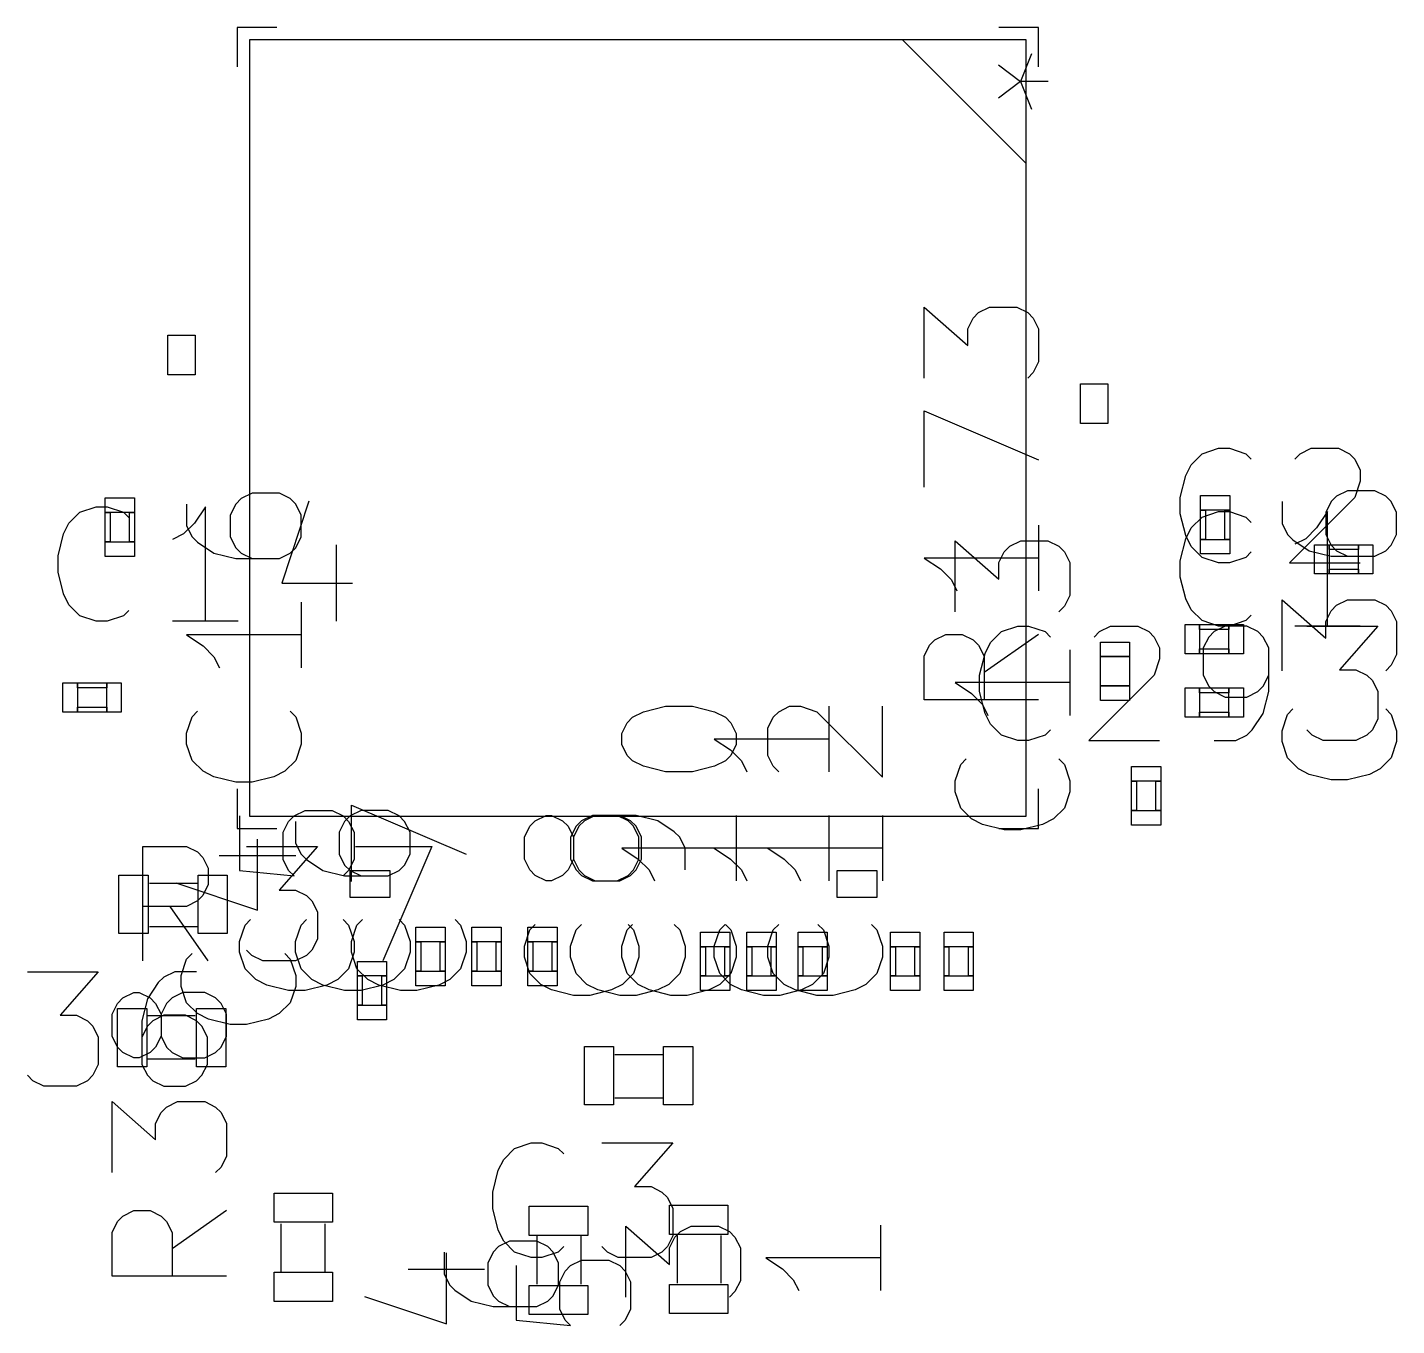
# Model space of a CAD drawing. Header units: millimetres. Extents: x -1 to 260, y -75 to 300.
# Drawn here: x 52.33 to 66.39, y 150.03 to 163.36 of the extents above; entities that cross this region are included whole.
import ezdxf

# ---------------------------------------------------------------- set-up
doc = ezdxf.new("R2010")
doc.units = ezdxf.units.MM
doc.layers.add('F.Fab', color=9, linetype='CONTINUOUS', true_color=0xafafaf)
doc.layers.add('F.Silkscreen', color=41, linetype='CONTINUOUS', true_color=0xf2eda1)

msp = doc.modelspace()

# ---------------------------------------------------------------- linework, layer by layer
at = {"layer": 'F.Fab', "linetype": 'CONTINUOUS'}
for p, q in [((54.6122, 163.2378), (54.6122, 155.2622)), ((62.5878, 163.2378), (54.6122, 163.2378)), ((55.5012, 163.2378), (55.1964, 163.2378)), ((56.0092, 163.2378), (55.7044, 163.2378)), ((56.4918, 163.2378), (56.2124, 163.2378)), ((56.9998, 163.2378), (56.695, 163.2378)), ((57.5078, 163.2378), (57.203, 163.2378)), ((57.9904, 163.2378), (57.711, 163.2378)), ((58.4984, 163.2378), (58.1936, 163.2378)), ((59.0064, 163.2378), (58.7016, 163.2378)), ((59.489, 163.2378), (59.2096, 163.2378)), ((59.997, 163.2378), (59.6922, 163.2378)), ((60.505, 163.2378), (60.2002, 163.2378)), ((60.9876, 163.2378), (60.7082, 163.2378)), ((61.4956, 163.2378), (61.1908, 163.2378)), ((61.3178, 163.2378), (62.5878, 161.9678)), ((62.0036, 163.2378), (61.6988, 163.2378)), ((62.5878, 155.2622), (62.5878, 163.2378)), ((62.643518, 163.093326), (62.529823, 162.809088)), ((62.302432, 162.97963), (62.529823, 162.809088)), ((62.529823, 162.809088), (62.302432, 162.638545)), ((62.814061, 162.809088), (62.529823, 162.809088)), ((62.529823, 162.809088), (62.643518, 162.524849)), ((54.6122, 162.6536), (54.6122, 162.3488)), ((62.5878, 162.3488), (62.5878, 162.6536)), ((54.6122, 162.1456), (54.6122, 161.8408)), ((62.5878, 161.8408), (62.5878, 162.1456)), ((54.6122, 161.6376), (54.6122, 161.3582)), ((62.5878, 161.3582), (62.5878, 161.6376)), ((54.6122, 161.155), (54.6122, 160.8502)), ((62.5878, 160.8502), (62.5878, 161.155)), ((54.6122, 160.647), (54.6122, 160.3422)), ((62.5878, 160.3422), (62.5878, 160.647)), ((54.6122, 160.139), (54.6122, 159.8596)), ((62.5878, 159.8596), (62.5878, 160.139)), ((54.6122, 159.6564), (54.6122, 159.3516)), ((62.5878, 159.3516), (62.5878, 159.6564)), ((54.6122, 159.1484), (54.6122, 158.8436)), ((62.5878, 158.8436), (62.5878, 159.1484)), ((54.6122, 158.6404), (54.6122, 158.361)), ((62.5878, 158.361), (62.5878, 158.6404)), ((53.13, 158.38), (53.13, 158.53)), ((53.13, 158.53), (53.43, 158.53)), ((53.43, 158.53), (53.43, 158.38)), ((64.38, 158.405), (64.38, 158.555)), ((64.38, 158.555), (64.68, 158.555)), ((64.68, 158.555), (64.68, 158.405)), ((53.43, 158.38), (53.13, 158.38)), ((53.13, 158.08), (53.13, 158.38)), ((53.13, 158.38), (53.18, 158.38)), ((53.18, 158.38), (53.18, 158.08)), ((53.38, 158.08), (53.38, 158.38)), ((53.38, 158.38), (53.43, 158.38)), ((53.43, 158.38), (53.43, 158.08)), ((64.68, 158.405), (64.38, 158.405)), ((64.38, 158.105), (64.38, 158.405)), ((64.38, 158.405), (64.43, 158.405)), ((64.43, 158.405), (64.43, 158.105)), ((64.63, 158.105), (64.63, 158.405)), ((64.63, 158.405), (64.68, 158.405)), ((64.68, 158.405), (64.68, 158.105)), ((53.18, 158.08), (53.13, 158.08)), ((53.13, 157.93), (53.13, 158.08)), ((53.13, 158.08), (53.43, 158.08)), ((53.43, 158.08), (53.38, 158.08)), ((53.43, 158.08), (53.43, 157.93)), ((54.6122, 158.1578), (54.6122, 157.853)), ((62.5878, 157.853), (62.5878, 158.1578)), ((64.43, 158.105), (64.38, 158.105)), ((64.38, 157.955), (64.38, 158.105)), ((64.38, 158.105), (64.68, 158.105)), ((64.68, 158.105), (64.63, 158.105)), ((64.68, 158.105), (64.68, 157.955)), ((53.43, 157.93), (53.13, 157.93)), ((64.68, 157.955), (64.38, 157.955)), ((65.55, 157.75), (65.55, 158.05)), ((65.55, 158.05), (65.7, 158.05)), ((65.7, 158.05), (65.7, 157.75)), ((65.7, 158), (65.7, 158.05)), ((65.7, 158.05), (66, 158.05)), ((66, 158), (65.7, 158)), ((66, 158.05), (66, 158)), ((66, 157.75), (66, 158.05)), ((66, 158.05), (66.15, 158.05)), ((66.15, 158.05), (66.15, 157.75)), ((65.7, 157.75), (65.7, 157.8)), ((65.7, 157.8), (66, 157.8)), ((66, 157.8), (66, 157.75)), ((54.6122, 157.6498), (54.6122, 157.345)), ((62.5878, 157.345), (62.5878, 157.6498)), ((65.7, 157.75), (65.55, 157.75)), ((66, 157.75), (65.7, 157.75)), ((66.15, 157.75), (66, 157.75)), ((64.22, 156.93), (64.22, 157.23)), ((64.22, 157.23), (64.37, 157.23)), ((64.37, 157.23), (64.37, 156.93)), ((64.37, 157.18), (64.37, 157.23)), ((64.37, 157.23), (64.67, 157.23)), ((64.67, 157.23), (64.67, 157.18)), ((64.67, 156.93), (64.67, 157.23)), ((64.67, 157.23), (64.82, 157.23)), ((64.82, 157.23), (64.82, 156.93)), ((54.6122, 157.1418), (54.6122, 156.8624)), ((62.5878, 156.8624), (62.5878, 157.1418)), ((64.67, 157.18), (64.37, 157.18)), ((63.35, 156.9), (63.35, 157.05)), ((63.35, 157.05), (63.65, 157.05)), ((63.65, 157.05), (63.65, 156.9)), ((64.37, 156.93), (64.37, 156.98)), ((64.37, 156.98), (64.67, 156.98)), ((64.67, 156.98), (64.67, 156.93)), ((63.65, 156.9), (63.35, 156.9)), ((64.37, 156.93), (64.22, 156.93)), ((64.67, 156.93), (64.37, 156.93)), ((64.82, 156.93), (64.67, 156.93)), ((54.6122, 156.6592), (54.6122, 156.3544)), ((62.5878, 156.3544), (62.5878, 156.6592)), ((52.695, 156.33), (52.695, 156.63)), ((52.695, 156.63), (52.845, 156.63)), ((52.845, 156.63), (52.845, 156.33)), ((52.845, 156.58), (52.845, 156.63)), ((52.845, 156.63), (53.145, 156.63)), ((53.145, 156.58), (52.845, 156.58)), ((53.145, 156.63), (53.145, 156.58)), ((53.145, 156.33), (53.145, 156.63)), ((53.145, 156.63), (53.295, 156.63)), ((53.295, 156.63), (53.295, 156.33)), ((63.35, 156.45), (63.35, 156.6)), ((63.35, 156.6), (63.65, 156.6)), ((63.65, 156.6), (63.65, 156.45)), ((64.22, 156.28), (64.22, 156.58)), ((64.22, 156.58), (64.37, 156.58)), ((64.37, 156.58), (64.37, 156.28)), ((64.37, 156.53), (64.37, 156.58)), ((64.37, 156.58), (64.67, 156.58)), ((64.67, 156.53), (64.37, 156.53)), ((64.67, 156.58), (64.67, 156.53)), ((64.67, 156.28), (64.67, 156.58)), ((64.67, 156.58), (64.82, 156.58)), ((64.82, 156.58), (64.82, 156.28)), ((52.845, 156.33), (52.845, 156.38)), ((52.845, 156.38), (53.145, 156.38)), ((53.145, 156.38), (53.145, 156.33)), ((63.65, 156.45), (63.35, 156.45)), ((52.845, 156.33), (52.695, 156.33)), ((53.145, 156.33), (52.845, 156.33)), ((53.295, 156.33), (53.145, 156.33)), ((64.37, 156.28), (64.22, 156.28)), ((64.37, 156.28), (64.37, 156.33)), ((64.37, 156.33), (64.67, 156.33)), ((64.67, 156.28), (64.37, 156.28)), ((64.67, 156.33), (64.67, 156.28)), ((64.82, 156.28), (64.67, 156.28)), ((54.6122, 156.1512), (54.6122, 155.8464)), ((62.5878, 155.8464), (62.5878, 156.1512)), ((63.67, 155.62), (63.67, 155.77)), ((63.67, 155.77), (63.97, 155.77)), ((63.97, 155.77), (63.97, 155.62)), ((63.67, 155.32), (63.67, 155.62)), ((63.67, 155.62), (63.72, 155.62)), ((63.97, 155.62), (63.67, 155.62)), ((63.72, 155.62), (63.72, 155.32)), ((63.92, 155.32), (63.92, 155.62)), ((63.92, 155.62), (63.97, 155.62)), ((63.97, 155.62), (63.97, 155.32)), ((54.6122, 155.2622), (62.5878, 155.2622)), ((55.1964, 155.2622), (55.5012, 155.2622)), ((55.7044, 155.2622), (56.0092, 155.2622)), ((56.2124, 155.2622), (56.4918, 155.2622)), ((56.695, 155.2622), (56.9998, 155.2622)), ((57.203, 155.2622), (57.5078, 155.2622)), ((57.711, 155.2622), (57.9904, 155.2622)), ((58.1936, 155.2622), (58.4984, 155.2622)), ((58.7016, 155.2622), (59.0064, 155.2622)), ((59.2096, 155.2622), (59.489, 155.2622)), ((59.6922, 155.2622), (59.997, 155.2622)), ((60.2002, 155.2622), (60.505, 155.2622)), ((60.7082, 155.2622), (60.9876, 155.2622)), ((61.1908, 155.2622), (61.4956, 155.2622)), ((61.6988, 155.2622), (62.0036, 155.2622)), ((63.72, 155.32), (63.67, 155.32)), ((63.67, 155.17), (63.67, 155.32)), ((63.67, 155.32), (63.97, 155.32)), ((63.97, 155.32), (63.92, 155.32)), ((63.97, 155.32), (63.97, 155.17)), ((63.97, 155.17), (63.67, 155.17)), ((53.2712, 154.0549), (53.2712, 154.6548)), ((53.2712, 154.6548), (53.5712, 154.6548)), ((53.5712, 154.6548), (53.5712, 154.0549)), ((53.585, 154.574), (54.075, 154.574)), ((54.084, 154.0549), (54.084, 154.6548)), ((54.084, 154.6548), (54.384, 154.6548)), ((54.384, 154.6548), (54.384, 154.0549)), ((54.075, 154.126), (53.585, 154.126)), ((53.5712, 154.0549), (53.2712, 154.0549)), ((54.384, 154.0549), (54.084, 154.0549)), ((56.32, 153.97), (56.32, 154.12)), ((56.32, 154.12), (56.62, 154.12)), ((56.62, 154.12), (56.62, 153.97)), ((56.895, 153.97), (56.895, 154.12)), ((56.895, 154.12), (57.195, 154.12)), ((57.195, 154.12), (57.195, 153.97)), ((57.47, 153.97), (57.47, 154.12)), ((57.47, 154.12), (57.77, 154.12)), ((57.77, 154.12), (57.77, 153.97)), ((59.245, 153.92), (59.245, 154.07)), ((59.245, 154.07), (59.545, 154.07)), ((59.545, 154.07), (59.545, 153.92)), ((59.72, 153.92), (59.72, 154.07)), ((59.72, 154.07), (60.02, 154.07)), ((60.02, 154.07), (60.02, 153.92)), ((60.245, 153.92), (60.245, 154.07)), ((60.245, 154.07), (60.545, 154.07)), ((60.545, 154.07), (60.545, 153.92)), ((61.195, 153.92), (61.195, 154.07)), ((61.195, 154.07), (61.495, 154.07)), ((61.495, 154.07), (61.495, 153.92)), ((61.745, 153.92), (61.745, 154.07)), ((61.745, 154.07), (62.045, 154.07)), ((62.045, 154.07), (62.045, 153.92)), ((56.32, 153.67), (56.32, 153.97)), ((56.32, 153.97), (56.37, 153.97)), ((56.62, 153.97), (56.32, 153.97)), ((56.37, 153.97), (56.37, 153.67)), ((56.57, 153.67), (56.57, 153.97)), ((56.57, 153.97), (56.62, 153.97)), ((56.62, 153.97), (56.62, 153.67)), ((56.895, 153.67), (56.895, 153.97)), ((56.895, 153.97), (56.945, 153.97)), ((57.195, 153.97), (56.895, 153.97)), ((56.945, 153.97), (56.945, 153.67)), ((57.145, 153.67), (57.145, 153.97)), ((57.145, 153.97), (57.195, 153.97)), ((57.195, 153.97), (57.195, 153.67)), ((57.47, 153.67), (57.47, 153.97)), ((57.47, 153.97), (57.52, 153.97)), ((57.77, 153.97), (57.47, 153.97)), ((57.52, 153.97), (57.52, 153.67)), ((57.72, 153.67), (57.72, 153.97)), ((57.72, 153.97), (57.77, 153.97)), ((57.77, 153.97), (57.77, 153.67)), ((59.245, 153.62), (59.245, 153.92)), ((59.245, 153.92), (59.295, 153.92)), ((59.545, 153.92), (59.245, 153.92)), ((59.295, 153.92), (59.295, 153.62)), ((59.495, 153.62), (59.495, 153.92)), ((59.495, 153.92), (59.545, 153.92)), ((59.545, 153.92), (59.545, 153.62)), ((59.72, 153.62), (59.72, 153.92)), ((59.72, 153.92), (59.77, 153.92)), ((60.02, 153.92), (59.72, 153.92)), ((59.77, 153.92), (59.77, 153.62)), ((59.97, 153.62), (59.97, 153.92)), ((59.97, 153.92), (60.02, 153.92)), ((60.02, 153.92), (60.02, 153.62)), ((60.245, 153.62), (60.245, 153.92)), ((60.245, 153.92), (60.295, 153.92)), ((60.545, 153.92), (60.245, 153.92)), ((60.295, 153.92), (60.295, 153.62)), ((60.495, 153.62), (60.495, 153.92)), ((60.495, 153.92), (60.545, 153.92)), ((60.545, 153.92), (60.545, 153.62)), ((61.195, 153.62), (61.195, 153.92)), ((61.195, 153.92), (61.245, 153.92)), ((61.495, 153.92), (61.195, 153.92)), ((61.245, 153.92), (61.245, 153.62)), ((61.445, 153.62), (61.445, 153.92)), ((61.445, 153.92), (61.495, 153.92)), ((61.495, 153.92), (61.495, 153.62)), ((61.745, 153.62), (61.745, 153.92)), ((61.745, 153.92), (61.795, 153.92)), ((62.045, 153.92), (61.745, 153.92)), ((61.795, 153.92), (61.795, 153.62)), ((61.995, 153.62), (61.995, 153.92)), ((61.995, 153.92), (62.045, 153.92)), ((62.045, 153.92), (62.045, 153.62)), ((55.72, 153.62), (55.72, 153.77)), ((55.72, 153.77), (56.02, 153.77)), ((56.02, 153.77), (56.02, 153.62)), ((55.72, 153.32), (55.72, 153.62)), ((55.72, 153.62), (55.77, 153.62)), ((56.02, 153.62), (55.72, 153.62)), ((55.77, 153.62), (55.77, 153.32)), ((55.97, 153.32), (55.97, 153.62)), ((55.97, 153.62), (56.02, 153.62)), ((56.02, 153.62), (56.02, 153.32)), ((56.37, 153.67), (56.32, 153.67)), ((56.32, 153.52), (56.32, 153.67)), ((56.32, 153.67), (56.62, 153.67)), ((56.62, 153.67), (56.57, 153.67)), ((56.62, 153.67), (56.62, 153.52)), ((56.945, 153.67), (56.895, 153.67)), ((56.895, 153.52), (56.895, 153.67)), ((56.895, 153.67), (57.195, 153.67)), ((57.195, 153.67), (57.145, 153.67)), ((57.195, 153.67), (57.195, 153.52)), ((57.52, 153.67), (57.47, 153.67)), ((57.47, 153.52), (57.47, 153.67)), ((57.47, 153.67), (57.77, 153.67)), ((57.77, 153.67), (57.72, 153.67)), ((57.77, 153.67), (57.77, 153.52)), ((59.295, 153.62), (59.245, 153.62)), ((59.245, 153.47), (59.245, 153.62)), ((59.245, 153.62), (59.545, 153.62)), ((59.545, 153.62), (59.495, 153.62)), ((59.545, 153.62), (59.545, 153.47)), ((59.77, 153.62), (59.72, 153.62)), ((59.72, 153.47), (59.72, 153.62)), ((59.72, 153.62), (60.02, 153.62)), ((60.02, 153.62), (59.97, 153.62)), ((60.02, 153.62), (60.02, 153.47)), ((60.295, 153.62), (60.245, 153.62)), ((60.245, 153.47), (60.245, 153.62)), ((60.245, 153.62), (60.545, 153.62)), ((60.545, 153.62), (60.495, 153.62)), ((60.545, 153.62), (60.545, 153.47)), ((61.245, 153.62), (61.195, 153.62)), ((61.195, 153.47), (61.195, 153.62)), ((61.195, 153.62), (61.495, 153.62)), ((61.495, 153.62), (61.445, 153.62)), ((61.495, 153.62), (61.495, 153.47)), ((61.795, 153.62), (61.745, 153.62)), ((61.745, 153.47), (61.745, 153.62)), ((61.745, 153.62), (62.045, 153.62)), ((62.045, 153.62), (61.995, 153.62)), ((62.045, 153.62), (62.045, 153.47)), ((56.62, 153.52), (56.32, 153.52)), ((57.195, 153.52), (56.895, 153.52)), ((57.77, 153.52), (57.47, 153.52)), ((59.545, 153.47), (59.245, 153.47)), ((60.02, 153.47), (59.72, 153.47)), ((60.545, 153.47), (60.245, 153.47)), ((61.495, 153.47), (61.195, 153.47)), ((62.045, 153.47), (61.745, 153.47)), ((53.256, 152.6852), (53.256, 153.2851)), ((53.256, 153.2851), (53.556, 153.2851)), ((53.556, 153.2851), (53.556, 152.6852)), ((54.0688, 152.6852), (54.0688, 153.2851)), ((54.0688, 153.2851), (54.3688, 153.2851)), ((54.3688, 153.2851), (54.3688, 152.6852)), ((55.77, 153.32), (55.72, 153.32)), ((55.72, 153.17), (55.72, 153.32)), ((55.72, 153.32), (56.02, 153.32)), ((56.02, 153.32), (55.97, 153.32)), ((56.02, 153.32), (56.02, 153.17)), ((53.565, 153.214), (54.055, 153.214)), ((56.02, 153.17), (55.72, 153.17)), ((58.0512, 152.2949), (58.0512, 152.8948)), ((58.0512, 152.8948), (58.3512, 152.8948)), ((58.3512, 152.8948), (58.3512, 152.2949)), ((58.864, 152.2949), (58.864, 152.8948)), ((58.864, 152.8948), (59.164, 152.8948)), ((59.164, 152.8948), (59.164, 152.2949)), ((54.055, 152.766), (53.565, 152.766)), ((58.365, 152.814), (58.855, 152.814)), ((53.556, 152.6852), (53.256, 152.6852)), ((54.3688, 152.6852), (54.0688, 152.6852)), ((58.3512, 152.2949), (58.0512, 152.2949)), ((58.855, 152.366), (58.365, 152.366)), ((59.164, 152.2949), (58.864, 152.2949)), ((54.8649, 151.0888), (54.8649, 151.3888)), ((54.8649, 151.3888), (55.4648, 151.3888)), ((55.4648, 151.3888), (55.4648, 151.0888)), ((57.4852, 150.954), (57.4852, 151.254)), ((57.4852, 151.254), (58.0851, 151.254)), ((58.0851, 151.254), (58.0851, 150.954)), ((58.9252, 150.964), (58.9252, 151.264)), ((58.9252, 151.264), (59.5251, 151.264)), ((59.5251, 151.264), (59.5251, 150.964)), ((55.4648, 151.0888), (54.8649, 151.0888)), ((54.936, 150.585), (54.936, 151.075)), ((55.384, 151.075), (55.384, 150.585)), ((58.0851, 150.954), (57.4852, 150.954)), ((57.566, 150.455), (57.566, 150.945)), ((58.014, 150.945), (58.014, 150.455)), ((59.5251, 150.964), (58.9252, 150.964)), ((59.006, 150.465), (59.006, 150.955)), ((59.454, 150.955), (59.454, 150.465)), ((54.8649, 150.276), (54.8649, 150.576)), ((54.8649, 150.576), (55.4648, 150.576)), ((55.4648, 150.576), (55.4648, 150.276)), ((57.4852, 150.1412), (57.4852, 150.4412)), ((57.4852, 150.4412), (58.0851, 150.4412)), ((58.0851, 150.4412), (58.0851, 150.1412)), ((58.9252, 150.1512), (58.9252, 150.4512)), ((58.9252, 150.4512), (59.5251, 150.4512)), ((59.5251, 150.4512), (59.5251, 150.1512)), ((55.4648, 150.276), (54.8649, 150.276)), ((58.0851, 150.1412), (57.4852, 150.1412)), ((59.5251, 150.1512), (58.9252, 150.1512))]:
    msp.add_line(p, q, dxfattribs=at)
at = {"layer": 'F.Silkscreen', "linetype": 'CONTINUOUS'}
for p, q in [((54.4852, 163.3648), (54.4852, 162.9584)), ((54.8916, 163.3648), (54.4852, 163.3648)), ((62.7148, 163.3648), (62.3084, 163.3648)), ((62.7148, 162.9584), (62.7148, 163.3648)), ((61.539627, 159.762103), (61.539627, 160.49043)), ((61.539627, 160.49043), (61.987828, 160.098254)), ((62.099878, 160.434405), (62.211928, 160.49043)), ((62.211928, 160.49043), (62.492054, 160.49043)), ((62.492054, 160.49043), (62.604104, 160.434405)), ((61.987828, 160.266329), (62.043853, 160.37838)), ((62.043853, 160.37838), (62.099878, 160.434405)), ((62.604104, 160.434405), (62.66013, 160.37838)), ((62.66013, 160.37838), (62.716155, 160.266329)), ((53.7745, 159.7968), (53.7745, 160.2032)), ((53.7745, 160.2032), (54.0539, 160.2032)), ((54.0539, 160.2032), (54.0539, 159.7968)), ((61.987828, 160.098254), (61.987828, 160.266329)), ((62.716155, 160.266329), (62.716155, 159.930178)), ((62.716155, 159.930178), (62.66013, 159.818128)), ((54.0539, 159.7968), (53.7745, 159.7968)), ((62.66013, 159.818128), (62.604104, 159.762103)), ((63.1461, 159.2968), (63.1461, 159.7032)), ((63.1461, 159.7032), (63.4255, 159.7032)), ((63.4255, 159.7032), (63.4255, 159.2968)), ((61.539627, 158.6416), (61.539627, 159.425952)), ((61.539627, 159.425952), (62.716155, 158.921726)), ((63.4255, 159.2968), (63.1461, 159.2968)), ((64.282644, 158.872297), (64.394695, 158.984347)), ((64.394695, 158.984347), (64.56277, 159.040372)), ((64.56277, 159.040372), (64.67482, 159.040372)), ((64.67482, 159.040372), (64.842896, 158.984347)), ((64.842896, 158.984347), (64.898921, 158.928322)), ((65.347122, 158.928322), (65.403147, 158.984347)), ((65.403147, 158.984347), (65.515198, 159.040372)), ((65.515198, 159.040372), (65.795323, 159.040372)), ((65.795323, 159.040372), (65.907374, 158.984347)), ((65.907374, 158.984347), (65.963399, 158.928322)), ((65.963399, 158.928322), (66.019424, 158.816272)), ((64.226619, 158.760247), (64.282644, 158.872297)), ((66.019424, 158.816272), (66.019424, 158.704222)), ((64.170594, 158.536146), (64.226619, 158.760247)), ((66.019424, 158.704222), (65.963399, 158.536146)), ((54.526415, 158.52338), (54.47039, 158.467355)), ((54.638465, 158.579405), (54.526415, 158.52338)), ((54.918591, 158.579405), (54.638465, 158.579405)), ((55.030641, 158.52338), (54.918591, 158.579405)), ((55.222751, 158.496398), (54.942625, 157.65602)), ((55.086667, 158.467355), (55.030641, 158.52338)), ((64.170594, 158.368071), (64.170594, 158.536146)), ((65.216164, 158.492355), (65.216164, 158.268254)), ((65.963399, 158.536146), (65.291097, 157.863844)), ((65.72039, 158.492355), (65.664365, 158.380304)), ((65.776415, 158.54838), (65.72039, 158.492355)), ((65.888465, 158.604405), (65.776415, 158.54838)), ((66.168591, 158.604405), (65.888465, 158.604405)), ((66.280641, 158.54838), (66.168591, 158.604405)), ((66.336667, 158.492355), (66.280641, 158.54838)), ((66.392692, 158.380304), (66.336667, 158.492355)), ((52.757644, 158.272297), (52.869695, 158.384347)), ((52.869695, 158.384347), (53.03777, 158.440372)), ((53.03777, 158.440372), (53.14982, 158.440372)), ((53.14982, 158.440372), (53.317896, 158.384347)), ((53.317896, 158.384347), (53.373921, 158.328322)), ((53.966164, 158.467355), (53.966164, 158.243254)), ((54.158273, 158.440372), (54.046223, 158.272297)), ((54.158273, 157.263844), (54.158273, 158.440372)), ((54.47039, 158.467355), (54.414365, 158.355304)), ((54.414365, 158.355304), (54.414365, 158.131204)), ((55.142692, 158.355304), (55.086667, 158.467355)), ((55.142692, 158.131204), (55.142692, 158.355304)), ((64.226619, 158.14397), (64.170594, 158.368071)), ((64.394695, 158.334347), (64.56277, 158.390372)), ((64.56277, 158.390372), (64.67482, 158.390372)), ((64.67482, 158.390372), (64.842896, 158.334347)), ((65.683273, 158.390372), (65.571223, 158.222297)), ((65.664365, 158.380304), (65.664365, 158.156204)), ((65.683273, 157.213844), (65.683273, 158.390372)), ((66.392692, 158.156204), (66.392692, 158.380304)), ((52.701619, 158.160247), (52.757644, 158.272297)), ((54.046223, 158.272297), (53.934172, 158.160247)), ((53.966164, 158.243254), (54.022189, 158.131204)), ((62.716155, 158.249424), (62.716155, 157.577122)), ((64.226619, 158.110247), (64.282644, 158.222297)), ((64.282644, 158.222297), (64.394695, 158.334347)), ((64.842896, 158.334347), (64.898921, 158.278322)), ((65.216164, 158.268254), (65.272189, 158.156204)), ((65.571223, 158.222297), (65.459172, 158.110247)), ((52.645594, 157.936146), (52.701619, 158.160247)), ((53.934172, 158.160247), (53.822122, 158.104222)), ((54.022189, 158.131204), (54.078214, 158.075179)), ((54.078214, 158.075179), (54.246289, 157.963128)), ((54.414365, 158.131204), (54.47039, 158.019153)), ((55.086667, 158.019153), (55.142692, 158.131204)), ((61.859627, 157.3616), (61.859627, 158.089927)), ((61.859627, 158.089927), (62.307828, 157.697751)), ((62.419878, 158.033902), (62.531928, 158.089927)), ((62.531928, 158.089927), (62.812054, 158.089927)), ((62.812054, 158.089927), (62.924104, 158.033902)), ((64.170594, 157.886146), (64.226619, 158.110247)), ((64.282644, 158.03192), (64.226619, 158.14397)), ((65.272189, 158.156204), (65.328214, 158.100179)), ((65.328214, 158.100179), (65.496289, 157.988128)), ((65.459172, 158.110247), (65.347122, 158.054222)), ((65.664365, 158.156204), (65.72039, 158.044153)), ((66.336667, 158.044153), (66.392692, 158.156204)), ((52.645594, 157.768071), (52.645594, 157.936146)), ((54.246289, 157.963128), (54.47039, 157.907103)), ((54.47039, 158.019153), (54.526415, 157.963128)), ((54.526415, 157.963128), (54.638465, 157.907103)), ((54.918591, 157.907103), (55.030641, 157.963128)), ((55.030641, 157.963128), (55.086667, 158.019153)), ((55.502877, 158.048196), (55.502877, 157.263844)), ((62.307828, 157.865826), (62.363853, 157.977877)), ((62.363853, 157.977877), (62.419878, 158.033902)), ((62.924104, 158.033902), (62.98013, 157.977877)), ((62.98013, 157.977877), (63.036155, 157.865826)), ((64.394695, 157.91987), (64.282644, 158.03192)), ((64.56277, 157.863844), (64.394695, 157.91987)), ((64.842896, 157.91987), (64.67482, 157.863844)), ((64.898921, 157.975895), (64.842896, 157.91987)), ((65.496289, 157.988128), (65.72039, 157.932103)), ((65.72039, 158.044153), (65.776415, 157.988128)), ((65.72039, 157.932103), (66.168591, 157.932103)), ((65.776415, 157.988128), (65.888465, 157.932103)), ((66.168591, 157.932103), (66.280641, 157.988128)), ((66.280641, 157.988128), (66.336667, 158.044153)), ((54.47039, 157.907103), (54.918591, 157.907103)), ((62.716155, 157.913273), (61.539627, 157.913273)), ((61.539627, 157.913273), (61.707702, 157.801223)), ((61.707702, 157.801223), (61.819752, 157.689172)), ((62.307828, 157.697751), (62.307828, 157.865826)), ((63.036155, 157.865826), (63.036155, 157.529675)), ((64.170594, 157.718071), (64.170594, 157.886146)), ((64.67482, 157.863844), (64.56277, 157.863844)), ((65.291097, 157.863844), (66.019424, 157.863844)), ((52.701619, 157.54397), (52.645594, 157.768071)), ((54.942625, 157.65602), (55.670952, 157.65602)), ((61.819752, 157.689172), (61.875778, 157.577122)), ((64.226619, 157.49397), (64.170594, 157.718071)), ((52.757644, 157.43192), (52.701619, 157.54397)), ((63.036155, 157.529675), (62.98013, 157.417625)), ((52.869695, 157.31987), (52.757644, 157.43192)), ((53.373921, 157.375895), (53.317896, 157.31987)), ((55.142692, 157.458902), (55.142692, 156.7866)), ((62.98013, 157.417625), (62.924104, 157.3616)), ((64.282644, 157.38192), (64.226619, 157.49397)), ((64.394695, 157.26987), (64.282644, 157.38192)), ((65.216164, 156.755575), (65.216164, 157.483902)), ((65.216164, 157.483902), (65.664365, 157.091726)), ((65.664365, 157.259801), (65.72039, 157.371852)), ((65.72039, 157.371852), (65.776415, 157.427877)), ((65.776415, 157.427877), (65.888465, 157.483902)), ((65.888465, 157.483902), (66.168591, 157.483902)), ((66.168591, 157.483902), (66.280641, 157.427877)), ((66.280641, 157.427877), (66.336667, 157.371852)), ((66.336667, 157.371852), (66.392692, 157.259801)), ((53.03777, 157.263844), (52.869695, 157.31987)), ((53.14982, 157.263844), (53.03777, 157.263844)), ((53.317896, 157.31987), (53.14982, 157.263844)), ((54.494424, 157.263844), (53.822122, 157.263844)), ((64.56277, 157.213844), (64.394695, 157.26987)), ((64.842896, 157.26987), (64.67482, 157.213844)), ((64.898921, 157.325895), (64.842896, 157.26987)), ((65.664365, 157.091726), (65.664365, 157.259801)), ((66.392692, 157.259801), (66.392692, 156.92365)), ((55.142692, 157.122751), (53.966164, 157.122751)), ((53.966164, 157.122751), (54.134239, 157.010701)), ((61.651677, 157.072896), (61.763727, 157.128921)), ((61.763727, 157.128921), (61.931803, 157.128921)), ((61.931803, 157.128921), (62.043853, 157.072896)), ((62.716155, 157.128921), (62.155903, 156.736745)), ((62.221619, 157.04576), (62.33367, 157.15781)), ((62.33367, 157.15781), (62.501745, 157.213835)), ((62.501745, 157.213835), (62.613795, 157.213835)), ((62.613795, 157.213835), (62.781871, 157.15781)), ((62.781871, 157.15781), (62.837896, 157.101785)), ((63.286097, 157.101785), (63.342122, 157.15781)), ((63.342122, 157.15781), (63.454173, 157.213835)), ((63.454173, 157.213835), (63.734298, 157.213835)), ((63.734298, 157.213835), (63.846349, 157.15781)), ((63.846349, 157.15781), (63.902374, 157.101785)), ((63.902374, 157.101785), (63.958399, 156.989735)), ((64.462625, 157.101785), (64.4066, 156.989735)), ((64.51865, 157.15781), (64.462625, 157.101785)), ((64.630701, 157.213835), (64.51865, 157.15781)), ((64.67482, 157.213844), (64.56277, 157.213844)), ((64.854801, 157.213835), (64.630701, 157.213835)), ((64.966852, 157.15781), (64.854801, 157.213835)), ((65.022877, 157.101785), (64.966852, 157.15781)), ((65.078902, 156.989735), (65.022877, 157.101785)), ((66.019424, 157.213844), (65.347122, 157.213844)), ((65.471078, 157.213835), (66.199405, 157.213835)), ((66.199405, 157.213835), (65.807229, 156.765634)), ((54.134239, 157.010701), (54.246289, 156.89865)), ((61.539627, 156.90482), (61.595652, 157.016871)), ((61.595652, 157.016871), (61.651677, 157.072896)), ((62.043853, 157.072896), (62.099878, 157.016871)), ((62.099878, 157.016871), (62.155903, 156.90482)), ((62.109569, 156.709609), (62.165594, 156.93371)), ((62.165594, 156.93371), (62.221619, 157.04576)), ((63.036155, 156.969424), (63.036155, 156.297122)), ((63.958399, 156.989735), (63.958399, 156.877685)), ((64.4066, 156.989735), (64.4066, 156.709609)), ((65.078902, 156.541534), (65.078902, 156.989735)), ((54.246289, 156.89865), (54.302315, 156.7866)), ((61.539627, 156.456619), (61.539627, 156.90482)), ((62.155903, 156.90482), (62.155903, 156.456619)), ((63.35, 156.6), (63.35, 156.9)), ((63.35, 156.9), (63.65, 156.9)), ((63.65, 156.9), (63.65, 156.6)), ((63.958399, 156.877685), (63.902374, 156.709609)), ((66.336667, 156.8116), (66.280641, 156.755575)), ((66.392692, 156.92365), (66.336667, 156.8116)), ((62.109569, 156.541534), (62.109569, 156.709609)), ((63.902374, 156.709609), (63.230072, 156.037307)), ((64.4066, 156.709609), (64.462625, 156.597559)), ((65.022877, 156.597559), (65.078902, 156.709609)), ((65.807229, 156.765634), (65.975304, 156.765634)), ((65.975304, 156.765634), (66.087355, 156.709609)), ((66.087355, 156.709609), (66.14338, 156.653584)), ((66.14338, 156.653584), (66.199405, 156.541534)), ((63.036155, 156.633273), (61.859627, 156.633273)), ((61.859627, 156.633273), (62.027702, 156.521223)), ((62.027702, 156.521223), (62.139752, 156.409172)), ((62.165594, 156.317433), (62.109569, 156.541534)), ((63.65, 156.6), (63.35, 156.6)), ((64.462625, 156.597559), (64.51865, 156.541534)), ((64.51865, 156.541534), (64.630701, 156.485509)), ((64.854801, 156.485509), (64.966852, 156.541534)), ((64.966852, 156.541534), (65.022877, 156.597559)), ((65.022877, 156.317433), (65.078902, 156.541534)), ((66.199405, 156.541534), (66.199405, 156.261408)), ((58.658727, 156.333902), (58.882828, 156.389927)), ((58.882828, 156.389927), (59.162954, 156.389927)), ((59.162954, 156.389927), (59.387054, 156.333902)), ((60.046677, 156.333902), (60.158727, 156.389927)), ((60.158727, 156.389927), (60.270778, 156.389927)), ((60.270778, 156.389927), (60.438853, 156.333902)), ((60.561155, 156.389927), (60.561155, 155.717625)), ((61.111155, 155.6616), (61.111155, 156.389927)), ((62.716155, 156.456619), (61.539627, 156.456619)), ((62.139752, 156.409172), (62.195778, 156.297122)), ((64.630701, 156.485509), (64.854801, 156.485509)), ((53.966164, 156.114298), (54.022189, 156.282374)), ((54.022189, 156.282374), (54.078214, 156.338399)), ((55.030641, 156.338399), (55.086667, 156.282374)), ((55.086667, 156.282374), (55.142692, 156.114298)), ((58.490652, 156.221851), (58.546677, 156.277877)), ((58.546677, 156.277877), (58.658727, 156.333902)), ((59.387054, 156.333902), (59.499104, 156.277877)), ((59.499104, 156.277877), (59.55513, 156.221851)), ((59.934627, 156.165826), (59.990652, 156.277877)), ((59.990652, 156.277877), (60.046677, 156.333902)), ((60.438853, 156.333902), (61.111155, 155.6616)), ((62.221619, 156.205383), (62.165594, 156.317433)), ((64.910826, 156.149358), (65.022877, 156.317433)), ((65.216164, 156.139298), (65.272189, 156.307374)), ((65.272189, 156.307374), (65.328214, 156.363399)), ((66.199405, 156.261408), (66.14338, 156.149358)), ((66.280641, 156.363399), (66.336667, 156.307374)), ((66.336667, 156.307374), (66.392692, 156.139298)), ((53.966164, 156.002248), (53.966164, 156.114298)), ((55.142692, 156.114298), (55.142692, 156.002248)), ((58.434627, 156.109801), (58.490652, 156.221851)), ((58.434627, 155.997751), (58.434627, 156.109801)), ((59.55513, 156.221851), (59.611155, 156.109801)), ((59.611155, 156.109801), (59.611155, 155.997751)), ((59.934627, 155.885701), (59.934627, 156.165826)), ((62.33367, 156.093333), (62.221619, 156.205383)), ((62.501745, 156.037307), (62.33367, 156.093333)), ((62.781871, 156.093333), (62.613795, 156.037307)), ((62.837896, 156.149358), (62.781871, 156.093333)), ((64.742751, 156.037307), (64.854801, 156.093333)), ((64.854801, 156.093333), (64.910826, 156.149358)), ((65.216164, 156.027248), (65.216164, 156.139298)), ((65.527103, 156.093333), (65.471078, 156.149358)), ((65.639153, 156.037307), (65.527103, 156.093333)), ((66.087355, 156.093333), (65.975304, 156.037307)), ((66.14338, 156.149358), (66.087355, 156.093333)), ((66.392692, 156.139298), (66.392692, 156.027248)), ((54.022189, 155.834173), (53.966164, 156.002248)), ((55.142692, 156.002248), (55.086667, 155.834173)), ((58.490652, 155.885701), (58.434627, 155.997751)), ((60.561155, 156.053776), (59.384627, 156.053776)), ((59.384627, 156.053776), (59.552702, 155.941726)), ((59.611155, 155.997751), (59.55513, 155.885701)), ((62.613795, 156.037307), (62.501745, 156.037307)), ((63.230072, 156.037307), (63.958399, 156.037307)), ((64.51865, 156.037307), (64.742751, 156.037307)), ((65.272189, 155.859173), (65.216164, 156.027248)), ((65.975304, 156.037307), (65.639153, 156.037307)), ((66.392692, 156.027248), (66.336667, 155.859173)), ((54.134239, 155.722122), (54.022189, 155.834173)), ((55.086667, 155.834173), (54.974616, 155.722122)), ((58.546677, 155.829675), (58.490652, 155.885701)), ((58.658727, 155.77365), (58.546677, 155.829675)), ((59.499104, 155.829675), (59.387054, 155.77365)), ((59.55513, 155.885701), (59.499104, 155.829675)), ((59.552702, 155.941726), (59.664752, 155.829675)), ((59.664752, 155.829675), (59.720778, 155.717625)), ((59.990652, 155.77365), (59.934627, 155.885701)), ((61.915652, 155.792896), (61.971677, 155.848921)), ((62.924104, 155.848921), (62.98013, 155.792896)), ((65.384239, 155.747122), (65.272189, 155.859173)), ((66.336667, 155.859173), (66.224616, 155.747122)), ((54.246289, 155.666097), (54.134239, 155.722122)), ((54.974616, 155.722122), (54.862566, 155.666097)), ((58.882828, 155.717625), (58.658727, 155.77365)), ((59.162954, 155.717625), (58.882828, 155.717625)), ((59.387054, 155.77365), (59.162954, 155.717625)), ((60.046677, 155.717625), (59.990652, 155.77365)), ((61.859627, 155.62482), (61.915652, 155.792896)), ((62.98013, 155.792896), (63.036155, 155.62482)), ((65.496289, 155.691097), (65.384239, 155.747122)), ((65.72039, 155.635072), (65.496289, 155.691097)), ((66.112566, 155.691097), (65.888465, 155.635072)), ((66.224616, 155.747122), (66.112566, 155.691097)), ((54.47039, 155.610072), (54.246289, 155.666097)), ((54.638465, 155.610072), (54.47039, 155.610072)), ((54.4852, 155.5416), (54.4852, 155.1352)), ((54.862566, 155.666097), (54.638465, 155.610072)), ((61.859627, 155.51277), (61.859627, 155.62482)), ((62.7148, 155.1352), (62.7148, 155.5416)), ((63.036155, 155.62482), (63.036155, 155.51277)), ((65.888465, 155.635072), (65.72039, 155.635072)), ((61.915652, 155.344695), (61.859627, 155.51277)), ((63.036155, 155.51277), (62.98013, 155.344695)), ((54.509627, 155.263399), (54.509627, 154.703147)), ((55.013853, 155.207374), (55.069878, 155.263399)), ((55.069878, 155.263399), (55.181928, 155.319424)), ((55.181928, 155.319424), (55.462054, 155.319424)), ((55.462054, 155.319424), (55.574104, 155.263399)), ((55.574104, 155.263399), (55.63013, 155.207374)), ((55.644878, 155.263399), (55.588853, 155.207374)), ((55.756928, 155.319424), (55.644878, 155.263399)), ((55.659627, 154.591097), (55.659627, 155.375449)), ((55.659627, 155.375449), (56.836155, 154.871223)), ((56.037054, 155.319424), (55.756928, 155.319424)), ((56.149104, 155.263399), (56.037054, 155.319424)), ((56.20513, 155.207374), (56.149104, 155.263399)), ((57.546677, 155.213399), (57.658727, 155.269424)), ((57.658727, 155.269424), (57.714752, 155.269424)), ((57.714752, 155.269424), (57.826803, 155.213399)), ((58.133727, 155.269424), (58.021677, 155.213399)), ((58.162954, 155.269424), (58.050903, 155.213399)), ((58.581928, 155.269424), (58.133727, 155.269424)), ((58.387054, 155.269424), (58.162954, 155.269424)), ((58.499104, 155.213399), (58.387054, 155.269424)), ((58.525903, 155.213399), (58.413853, 155.269424)), ((58.806029, 155.213399), (58.581928, 155.269424)), ((59.611155, 155.269424), (59.611155, 154.597122)), ((60.561155, 155.269424), (60.561155, 154.597122)), ((61.111155, 155.269424), (61.111155, 154.597122)), ((62.027702, 155.232644), (61.915652, 155.344695)), ((62.98013, 155.344695), (62.868079, 155.232644)), ((54.4852, 155.1352), (54.8916, 155.1352)), ((54.957828, 155.095323), (55.013853, 155.207374)), ((55.084627, 155.207374), (55.084627, 154.983273)), ((55.588853, 155.207374), (55.532828, 155.095323)), ((55.63013, 155.207374), (55.686155, 155.095323)), ((56.261155, 155.095323), (56.20513, 155.207374)), ((57.434627, 155.045323), (57.490652, 155.157374)), ((57.490652, 155.157374), (57.546677, 155.213399)), ((57.826803, 155.213399), (57.882828, 155.157374)), ((57.882828, 155.157374), (57.938853, 155.045323)), ((57.965652, 155.157374), (57.909627, 155.045323)), ((57.994878, 155.157374), (57.938853, 155.045323)), ((58.021677, 155.213399), (57.965652, 155.157374)), ((58.050903, 155.213399), (57.994878, 155.157374)), ((58.55513, 155.157374), (58.499104, 155.213399)), ((58.581928, 155.157374), (58.525903, 155.213399)), ((58.611155, 155.045323), (58.55513, 155.157374)), ((58.637954, 155.045323), (58.581928, 155.157374)), ((58.974104, 155.101348), (58.806029, 155.213399)), ((62.139752, 155.176619), (62.027702, 155.232644)), ((62.363853, 155.120594), (62.139752, 155.176619)), ((62.3084, 155.1352), (62.7148, 155.1352)), ((62.531928, 155.120594), (62.363853, 155.120594)), ((62.756029, 155.176619), (62.531928, 155.120594)), ((62.868079, 155.232644), (62.756029, 155.176619)), ((54.693979, 154.297122), (54.693979, 155.025449)), ((54.957828, 154.815198), (54.957828, 155.095323)), ((55.084627, 154.983273), (55.140652, 154.871223)), ((55.532828, 155.095323), (55.532828, 154.871223)), ((55.686155, 155.095323), (55.686155, 154.815198)), ((56.261155, 154.871223), (56.261155, 155.095323)), ((57.434627, 154.821223), (57.434627, 155.045323)), ((57.909627, 155.045323), (57.909627, 154.821223)), ((57.938853, 155.045323), (57.938853, 154.821223)), ((58.611155, 154.821223), (58.611155, 155.045323)), ((58.637954, 154.821223), (58.637954, 155.045323)), ((59.03013, 155.045323), (58.974104, 155.101348)), ((59.086155, 154.933273), (59.03013, 155.045323)), ((53.516619, 153.773844), (53.516619, 154.950372)), ((53.516619, 154.950372), (53.96482, 154.950372)), ((53.96482, 154.950372), (54.076871, 154.894347)), ((54.076871, 154.894347), (54.132896, 154.838322)), ((54.132896, 154.838322), (54.188921, 154.726272)), ((54.301803, 154.857374), (55.086155, 154.857374)), ((54.581097, 154.950372), (55.309424, 154.950372)), ((55.309424, 154.950372), (54.917248, 154.502171)), ((55.140652, 154.871223), (55.196677, 154.815198)), ((55.532828, 154.871223), (55.588853, 154.759172)), ((55.7016, 154.950372), (56.485952, 154.950372)), ((56.485952, 154.950372), (55.981726, 153.773844)), ((56.20513, 154.759172), (56.261155, 154.871223)), ((59.611155, 154.933273), (58.434627, 154.933273)), ((58.434627, 154.933273), (58.602702, 154.821223)), ((59.086155, 154.709172), (59.086155, 154.933273)), ((60.561155, 154.933273), (59.384627, 154.933273)), ((59.384627, 154.933273), (59.552702, 154.821223)), ((61.111155, 154.933273), (59.934627, 154.933273)), ((59.934627, 154.933273), (60.102702, 154.821223)), ((54.188921, 154.726272), (54.188921, 154.558196)), ((54.509627, 154.703147), (55.069878, 154.647122)), ((55.013853, 154.703147), (54.957828, 154.815198)), ((55.069878, 154.647122), (55.013853, 154.703147)), ((55.196677, 154.815198), (55.364752, 154.703147)), ((55.364752, 154.703147), (55.588853, 154.647122)), ((55.63013, 154.703147), (55.574104, 154.647122)), ((55.588853, 154.759172), (55.644878, 154.703147)), ((55.686155, 154.815198), (55.63013, 154.703147)), ((55.644878, 154.703147), (55.756928, 154.647122)), ((55.6468, 154.4245), (55.6468, 154.7039)), ((55.6468, 154.7039), (56.0532, 154.7039)), ((56.037054, 154.647122), (56.149104, 154.703147)), ((56.0532, 154.7039), (56.0532, 154.4245)), ((56.149104, 154.703147), (56.20513, 154.759172)), ((57.490652, 154.709172), (57.434627, 154.821223)), ((57.546677, 154.653147), (57.490652, 154.709172)), ((57.882828, 154.709172), (57.826803, 154.653147)), ((57.938853, 154.821223), (57.882828, 154.709172)), ((57.909627, 154.821223), (57.965652, 154.709172)), ((57.938853, 154.821223), (57.994878, 154.709172)), ((57.965652, 154.709172), (58.021677, 154.653147)), ((57.994878, 154.709172), (58.050903, 154.653147)), ((58.499104, 154.653147), (58.55513, 154.709172)), ((58.525903, 154.653147), (58.581928, 154.709172)), ((58.55513, 154.709172), (58.611155, 154.821223)), ((58.581928, 154.709172), (58.637954, 154.821223)), ((58.602702, 154.821223), (58.714752, 154.709172)), ((58.714752, 154.709172), (58.770778, 154.597122)), ((59.552702, 154.821223), (59.664752, 154.709172)), ((59.664752, 154.709172), (59.720778, 154.597122)), ((60.102702, 154.821223), (60.214752, 154.709172)), ((60.214752, 154.709172), (60.270778, 154.597122)), ((60.6468, 154.4245), (60.6468, 154.7039)), ((60.6468, 154.7039), (61.0532, 154.7039)), ((61.0532, 154.7039), (61.0532, 154.4245)), ((53.853602, 154.577248), (54.693979, 154.297122)), ((54.188921, 154.558196), (54.132896, 154.446146)), ((55.588853, 154.647122), (56.037054, 154.647122)), ((57.658727, 154.597122), (57.546677, 154.653147)), ((57.714752, 154.597122), (57.658727, 154.597122)), ((57.826803, 154.653147), (57.714752, 154.597122)), ((58.021677, 154.653147), (58.133727, 154.597122)), ((58.050903, 154.653147), (58.162954, 154.597122)), ((58.133727, 154.597122), (58.413853, 154.597122)), ((58.162954, 154.597122), (58.387054, 154.597122)), ((58.387054, 154.597122), (58.499104, 154.653147)), ((58.413853, 154.597122), (58.525903, 154.653147)), ((54.132896, 154.446146), (54.076871, 154.390121)), ((54.917248, 154.502171), (55.085323, 154.502171)), ((55.085323, 154.502171), (55.197374, 154.446146)), ((55.197374, 154.446146), (55.253399, 154.390121)), ((56.0532, 154.4245), (55.6468, 154.4245)), ((61.0532, 154.4245), (60.6468, 154.4245)), ((53.96482, 154.334096), (53.516619, 154.334096)), ((54.188921, 153.773844), (53.796745, 154.334096)), ((54.076871, 154.390121), (53.96482, 154.334096)), ((55.253399, 154.390121), (55.309424, 154.278071)), ((55.309424, 154.278071), (55.309424, 153.997945)), ((54.509627, 153.97482), (54.565652, 154.142896)), ((54.565652, 154.142896), (54.621677, 154.198921)), ((55.084627, 153.97482), (55.140652, 154.142896)), ((55.140652, 154.142896), (55.196677, 154.198921)), ((55.574104, 154.198921), (55.63013, 154.142896)), ((55.63013, 154.142896), (55.686155, 153.97482)), ((55.659627, 153.97482), (55.715652, 154.142896)), ((55.715652, 154.142896), (55.771677, 154.198921)), ((56.149104, 154.198921), (56.20513, 154.142896)), ((56.20513, 154.142896), (56.261155, 153.97482)), ((56.724104, 154.198921), (56.78013, 154.142896)), ((56.78013, 154.142896), (56.836155, 153.97482)), ((57.490652, 154.092896), (57.546677, 154.148921)), ((57.965652, 154.092896), (58.021677, 154.148921)), ((58.490652, 154.092896), (58.546677, 154.148921)), ((58.499104, 154.148921), (58.55513, 154.092896)), ((58.974104, 154.148921), (59.03013, 154.092896)), ((59.440652, 154.092896), (59.496677, 154.148921)), ((59.499104, 154.148921), (59.55513, 154.092896)), ((59.990652, 154.092896), (60.046677, 154.148921)), ((60.449104, 154.148921), (60.50513, 154.092896)), ((60.999104, 154.148921), (61.05513, 154.092896)), ((55.309424, 153.997945), (55.253399, 153.885895)), ((57.434627, 153.92482), (57.490652, 154.092896)), ((57.909627, 153.92482), (57.965652, 154.092896)), ((58.434627, 153.92482), (58.490652, 154.092896)), ((58.55513, 154.092896), (58.611155, 153.92482)), ((59.03013, 154.092896), (59.086155, 153.92482)), ((59.384627, 153.92482), (59.440652, 154.092896)), ((59.55513, 154.092896), (59.611155, 153.92482)), ((59.934627, 153.92482), (59.990652, 154.092896)), ((60.50513, 154.092896), (60.561155, 153.92482)), ((61.05513, 154.092896), (61.111155, 153.92482)), ((53.965652, 153.792896), (54.021677, 153.848921)), ((54.509627, 153.86277), (54.509627, 153.97482)), ((54.565652, 153.694695), (54.509627, 153.86277)), ((54.637122, 153.82987), (54.581097, 153.885895)), ((54.974104, 153.848921), (55.03013, 153.792896)), ((55.084627, 153.86277), (55.084627, 153.97482)), ((55.140652, 153.694695), (55.084627, 153.86277)), ((55.253399, 153.885895), (55.197374, 153.82987)), ((55.686155, 153.86277), (55.63013, 153.694695)), ((55.659627, 153.86277), (55.659627, 153.97482)), ((55.715652, 153.694695), (55.659627, 153.86277)), ((55.686155, 153.97482), (55.686155, 153.86277)), ((56.261155, 153.86277), (56.20513, 153.694695)), ((56.261155, 153.97482), (56.261155, 153.86277)), ((56.836155, 153.86277), (56.78013, 153.694695)), ((56.836155, 153.97482), (56.836155, 153.86277)), ((57.434627, 153.81277), (57.434627, 153.92482)), ((57.909627, 153.81277), (57.909627, 153.92482)), ((58.434627, 153.81277), (58.434627, 153.92482)), ((58.611155, 153.92482), (58.611155, 153.81277)), ((59.086155, 153.92482), (59.086155, 153.81277)), ((59.384627, 153.81277), (59.384627, 153.92482)), ((59.611155, 153.92482), (59.611155, 153.81277)), ((59.934627, 153.81277), (59.934627, 153.92482)), ((60.561155, 153.92482), (60.561155, 153.81277)), ((61.111155, 153.92482), (61.111155, 153.81277)), ((53.909627, 153.62482), (53.965652, 153.792896)), ((54.749172, 153.773844), (54.637122, 153.82987)), ((55.085323, 153.773844), (54.749172, 153.773844)), ((55.03013, 153.792896), (55.086155, 153.62482)), ((55.197374, 153.82987), (55.085323, 153.773844)), ((57.490652, 153.644695), (57.434627, 153.81277)), ((57.965652, 153.644695), (57.909627, 153.81277)), ((58.490652, 153.644695), (58.434627, 153.81277)), ((58.611155, 153.81277), (58.55513, 153.644695)), ((59.086155, 153.81277), (59.03013, 153.644695)), ((59.440652, 153.644695), (59.384627, 153.81277)), ((59.611155, 153.81277), (59.55513, 153.644695)), ((59.990652, 153.644695), (59.934627, 153.81277)), ((60.561155, 153.81277), (60.50513, 153.644695)), ((61.111155, 153.81277), (61.05513, 153.644695)), ((52.330575, 153.663835), (53.058902, 153.663835)), ((53.058902, 153.663835), (52.666726, 153.215634)), ((53.731204, 153.60781), (53.675179, 153.551785)), ((53.843254, 153.663835), (53.731204, 153.60781)), ((54.067355, 153.663835), (53.843254, 153.663835)), ((53.909627, 153.51277), (53.909627, 153.62482)), ((54.677702, 153.582644), (54.565652, 153.694695)), ((54.789752, 153.526619), (54.677702, 153.582644)), ((55.086155, 153.62482), (55.086155, 153.51277)), ((55.252702, 153.582644), (55.140652, 153.694695)), ((55.364752, 153.526619), (55.252702, 153.582644)), ((55.518079, 153.582644), (55.406029, 153.526619)), ((55.63013, 153.694695), (55.518079, 153.582644)), ((55.827702, 153.582644), (55.715652, 153.694695)), ((55.939752, 153.526619), (55.827702, 153.582644)), ((56.093079, 153.582644), (55.981029, 153.526619)), ((56.20513, 153.694695), (56.093079, 153.582644)), ((56.668079, 153.582644), (56.556029, 153.526619)), ((56.78013, 153.694695), (56.668079, 153.582644)), ((57.602702, 153.532644), (57.490652, 153.644695)), ((58.077702, 153.532644), (57.965652, 153.644695)), ((58.55513, 153.644695), (58.443079, 153.532644)), ((58.602702, 153.532644), (58.490652, 153.644695)), ((59.03013, 153.644695), (58.918079, 153.532644)), ((59.552702, 153.532644), (59.440652, 153.644695)), ((59.55513, 153.644695), (59.443079, 153.532644)), ((60.102702, 153.532644), (59.990652, 153.644695)), ((60.50513, 153.644695), (60.393079, 153.532644)), ((61.05513, 153.644695), (60.943079, 153.532644)), ((53.311677, 153.393902), (53.423727, 153.449927)), ((53.423727, 153.449927), (53.479752, 153.449927)), ((53.479752, 153.449927), (53.591803, 153.393902)), ((53.675179, 153.551785), (53.563128, 153.38371)), ((53.927954, 153.449927), (53.815903, 153.393902)), ((53.965652, 153.344695), (53.909627, 153.51277)), ((54.152054, 153.449927), (53.927954, 153.449927)), ((54.264104, 153.393902), (54.152054, 153.449927)), ((55.013853, 153.470594), (54.789752, 153.526619)), ((55.181928, 153.470594), (55.013853, 153.470594)), ((55.086155, 153.51277), (55.03013, 153.344695)), ((55.406029, 153.526619), (55.181928, 153.470594)), ((55.588853, 153.470594), (55.364752, 153.526619)), ((55.756928, 153.470594), (55.588853, 153.470594)), ((55.981029, 153.526619), (55.756928, 153.470594)), ((56.163853, 153.470594), (55.939752, 153.526619)), ((56.331928, 153.470594), (56.163853, 153.470594)), ((56.556029, 153.526619), (56.331928, 153.470594)), ((57.714752, 153.476619), (57.602702, 153.532644)), ((57.938853, 153.420594), (57.714752, 153.476619)), ((58.106928, 153.420594), (57.938853, 153.420594)), ((58.189752, 153.476619), (58.077702, 153.532644)), ((58.331029, 153.476619), (58.106928, 153.420594)), ((58.413853, 153.420594), (58.189752, 153.476619)), ((58.443079, 153.532644), (58.331029, 153.476619)), ((58.581928, 153.420594), (58.413853, 153.420594)), ((58.806029, 153.476619), (58.581928, 153.420594)), ((58.714752, 153.476619), (58.602702, 153.532644)), ((58.938853, 153.420594), (58.714752, 153.476619)), ((58.918079, 153.532644), (58.806029, 153.476619)), ((59.106928, 153.420594), (58.938853, 153.420594)), ((59.331029, 153.476619), (59.106928, 153.420594)), ((59.443079, 153.532644), (59.331029, 153.476619)), ((59.664752, 153.476619), (59.552702, 153.532644)), ((59.888853, 153.420594), (59.664752, 153.476619)), ((60.056928, 153.420594), (59.888853, 153.420594)), ((60.281029, 153.476619), (60.056928, 153.420594)), ((60.214752, 153.476619), (60.102702, 153.532644)), ((60.438853, 153.420594), (60.214752, 153.476619)), ((60.393079, 153.532644), (60.281029, 153.476619)), ((60.606928, 153.420594), (60.438853, 153.420594)), ((60.831029, 153.476619), (60.606928, 153.420594)), ((60.943079, 153.532644), (60.831029, 153.476619)), ((53.199627, 153.225826), (53.255652, 153.337877)), ((53.255652, 153.337877), (53.311677, 153.393902)), ((53.563128, 153.38371), (53.507103, 153.159609)), ((53.591803, 153.393902), (53.647828, 153.337877)), ((53.647828, 153.337877), (53.703853, 153.225826)), ((53.759878, 153.337877), (53.703853, 153.225826)), ((53.815903, 153.393902), (53.759878, 153.337877)), ((54.077702, 153.232644), (53.965652, 153.344695)), ((54.32013, 153.337877), (54.264104, 153.393902)), ((54.376155, 153.225826), (54.32013, 153.337877)), ((55.03013, 153.344695), (54.918079, 153.232644)), ((52.666726, 153.215634), (52.834801, 153.215634)), ((52.834801, 153.215634), (52.946852, 153.159609)), ((52.946852, 153.159609), (53.002877, 153.103584)), ((53.199627, 153.001726), (53.199627, 153.225826)), ((53.507103, 153.159609), (53.507103, 152.711408)), ((53.619153, 153.159609), (53.563128, 153.103584)), ((53.731204, 153.215634), (53.619153, 153.159609)), ((53.703853, 153.225826), (53.703853, 153.001726)), ((53.955304, 153.215634), (53.731204, 153.215634)), ((54.067355, 153.159609), (53.955304, 153.215634)), ((54.12338, 153.103584), (54.067355, 153.159609)), ((54.189752, 153.176619), (54.077702, 153.232644)), ((54.413853, 153.120594), (54.189752, 153.176619)), ((54.376155, 153.001726), (54.376155, 153.225826)), ((54.806029, 153.176619), (54.581928, 153.120594)), ((54.918079, 153.232644), (54.806029, 153.176619)), ((53.002877, 153.103584), (53.058902, 152.991534)), ((53.255652, 152.889675), (53.199627, 153.001726)), ((53.563128, 153.103584), (53.507103, 152.991534)), ((53.703853, 153.001726), (53.647828, 152.889675)), ((53.703853, 153.001726), (53.759878, 152.889675)), ((54.179405, 152.991534), (54.12338, 153.103584)), ((54.32013, 152.889675), (54.376155, 153.001726)), ((54.581928, 153.120594), (54.413853, 153.120594)), ((53.058902, 152.991534), (53.058902, 152.711408)), ((53.311677, 152.83365), (53.255652, 152.889675)), ((53.647828, 152.889675), (53.591803, 152.83365)), ((53.759878, 152.889675), (53.815903, 152.83365)), ((54.179405, 152.711408), (54.179405, 152.991534)), ((54.264104, 152.83365), (54.32013, 152.889675)), ((53.423727, 152.777625), (53.311677, 152.83365)), ((53.479752, 152.777625), (53.423727, 152.777625)), ((53.591803, 152.83365), (53.479752, 152.777625)), ((53.815903, 152.83365), (53.927954, 152.777625)), ((53.927954, 152.777625), (54.152054, 152.777625)), ((54.152054, 152.777625), (54.264104, 152.83365)), ((52.3866, 152.543333), (52.330575, 152.599358)), ((53.002877, 152.599358), (52.946852, 152.543333)), ((53.058902, 152.711408), (53.002877, 152.599358)), ((53.507103, 152.711408), (53.563128, 152.599358)), ((53.563128, 152.599358), (53.619153, 152.543333)), ((54.067355, 152.543333), (54.12338, 152.599358)), ((54.12338, 152.599358), (54.179405, 152.711408)), ((52.49865, 152.487307), (52.3866, 152.543333)), ((52.834801, 152.487307), (52.49865, 152.487307)), ((52.946852, 152.543333), (52.834801, 152.487307)), ((53.619153, 152.543333), (53.731204, 152.487307)), ((53.731204, 152.487307), (53.955304, 152.487307)), ((53.955304, 152.487307), (54.067355, 152.543333)), ((53.199627, 151.601097), (53.199627, 152.329424)), ((53.199627, 152.329424), (53.647828, 151.937248)), ((53.759878, 152.273399), (53.871928, 152.329424)), ((53.871928, 152.329424), (54.152054, 152.329424)), ((54.152054, 152.329424), (54.264104, 152.273399)), ((53.647828, 152.105323), (53.703853, 152.217374)), ((53.703853, 152.217374), (53.759878, 152.273399)), ((54.264104, 152.273399), (54.32013, 152.217374)), ((54.32013, 152.217374), (54.376155, 152.105323)), ((53.647828, 151.937248), (53.647828, 152.105323)), ((54.376155, 152.105323), (54.376155, 151.769172)), ((57.334676, 151.84781), (57.502751, 151.903835)), ((57.502751, 151.903835), (57.614801, 151.903835)), ((57.614801, 151.903835), (57.782877, 151.84781)), ((58.231078, 151.903835), (58.959405, 151.903835)), ((58.959405, 151.903835), (58.567229, 151.455634)), ((54.376155, 151.769172), (54.32013, 151.657122)), ((57.1666, 151.62371), (57.222625, 151.73576)), ((57.222625, 151.73576), (57.334676, 151.84781)), ((57.782877, 151.84781), (57.838902, 151.791785)), ((54.32013, 151.657122), (54.264104, 151.601097)), ((57.110575, 151.399609), (57.1666, 151.62371)), ((58.567229, 151.455634), (58.735304, 151.455634)), ((58.735304, 151.455634), (58.847355, 151.399609)), ((57.110575, 151.231534), (57.110575, 151.399609)), ((58.847355, 151.399609), (58.90338, 151.343584)), ((58.90338, 151.343584), (58.959405, 151.231534)), ((53.311677, 151.152896), (53.423727, 151.208921)), ((53.423727, 151.208921), (53.591803, 151.208921)), ((53.591803, 151.208921), (53.703853, 151.152896)), ((54.376155, 151.208921), (53.815903, 150.816745)), ((57.1666, 151.007433), (57.110575, 151.231534)), ((58.959405, 151.231534), (58.959405, 150.951408)), ((53.199627, 150.98482), (53.255652, 151.096871)), ((53.255652, 151.096871), (53.311677, 151.152896)), ((53.703853, 151.152896), (53.759878, 151.096871)), ((53.759878, 151.096871), (53.815903, 150.98482)), ((58.476164, 150.321078), (58.476164, 151.049405)), ((58.476164, 151.049405), (58.924365, 150.657229)), ((59.036415, 150.99338), (59.148465, 151.049405)), ((59.148465, 151.049405), (59.428591, 151.049405)), ((59.428591, 151.049405), (59.540641, 150.99338)), ((61.092692, 151.059405), (61.092692, 150.387103)), ((53.199627, 150.536619), (53.199627, 150.98482)), ((53.815903, 150.98482), (53.815903, 150.536619)), ((57.222625, 150.895383), (57.1666, 151.007433)), ((57.281928, 150.894927), (57.169878, 150.838902)), ((57.334676, 150.783333), (57.222625, 150.895383)), ((57.562054, 150.894927), (57.281928, 150.894927)), ((57.674104, 150.838902), (57.562054, 150.894927)), ((58.959405, 150.951408), (58.90338, 150.839358)), ((58.924365, 150.825304), (58.98039, 150.937355)), ((58.98039, 150.937355), (59.036415, 150.99338)), ((59.540641, 150.99338), (59.596667, 150.937355)), ((59.596667, 150.937355), (59.652692, 150.825304)), ((56.609627, 150.782877), (56.609627, 150.558776)), ((56.633979, 150.047625), (56.633979, 150.775952)), ((57.113853, 150.782877), (57.057828, 150.670826)), ((57.169878, 150.838902), (57.113853, 150.782877)), ((57.502751, 150.727307), (57.334676, 150.783333)), ((57.782877, 150.783333), (57.614801, 150.727307)), ((57.73013, 150.782877), (57.674104, 150.838902)), ((57.786155, 150.670826), (57.73013, 150.782877)), ((57.838902, 150.839358), (57.782877, 150.783333)), ((58.287103, 150.783333), (58.231078, 150.839358)), ((58.399153, 150.727307), (58.287103, 150.783333)), ((58.847355, 150.783333), (58.735304, 150.727307)), ((58.90338, 150.839358), (58.847355, 150.783333)), ((58.924365, 150.657229), (58.924365, 150.825304)), ((59.652692, 150.825304), (59.652692, 150.489153)), ((56.241803, 150.607877), (57.026155, 150.607877)), ((57.057828, 150.670826), (57.057828, 150.446726)), ((57.349627, 150.643902), (57.349627, 150.08365)), ((57.614801, 150.727307), (57.502751, 150.727307)), ((57.786155, 150.446726), (57.786155, 150.670826)), ((57.853853, 150.587877), (57.909878, 150.643902)), ((57.909878, 150.643902), (58.021928, 150.699927)), ((58.021928, 150.699927), (58.302054, 150.699927)), ((58.302054, 150.699927), (58.414104, 150.643902)), ((58.735304, 150.727307), (58.399153, 150.727307)), ((58.414104, 150.643902), (58.47013, 150.587877)), ((61.092692, 150.723254), (59.916164, 150.723254)), ((59.916164, 150.723254), (60.084239, 150.611204)), ((60.084239, 150.611204), (60.196289, 150.499153)), ((54.376155, 150.536619), (53.199627, 150.536619)), ((56.609627, 150.558776), (56.665652, 150.446726)), ((57.797828, 150.475826), (57.853853, 150.587877)), ((57.797828, 150.195701), (57.797828, 150.475826)), ((58.47013, 150.587877), (58.526155, 150.475826)), ((58.526155, 150.475826), (58.526155, 150.195701)), ((59.652692, 150.489153), (59.596667, 150.377103)), ((60.196289, 150.499153), (60.252315, 150.387103)), ((55.793602, 150.327751), (56.633979, 150.047625)), ((56.665652, 150.446726), (56.721677, 150.390701)), ((56.721677, 150.390701), (56.889752, 150.27865)), ((57.057828, 150.446726), (57.113853, 150.334675)), ((57.113853, 150.334675), (57.169878, 150.27865)), ((57.674104, 150.27865), (57.73013, 150.334675)), ((57.73013, 150.334675), (57.786155, 150.446726)), ((59.596667, 150.377103), (59.540641, 150.321078)), ((56.889752, 150.27865), (57.113853, 150.222625)), ((57.113853, 150.222625), (57.562054, 150.222625)), ((57.169878, 150.27865), (57.281928, 150.222625)), ((57.562054, 150.222625), (57.674104, 150.27865)), ((57.853853, 150.08365), (57.797828, 150.195701)), ((58.526155, 150.195701), (58.47013, 150.08365)), ((57.349627, 150.08365), (57.909878, 150.027625)), ((57.909878, 150.027625), (57.853853, 150.08365)), ((58.47013, 150.08365), (58.414104, 150.027625))]:
    msp.add_line(p, q, dxfattribs=at)

doc.saveas('drawing.dxf')
